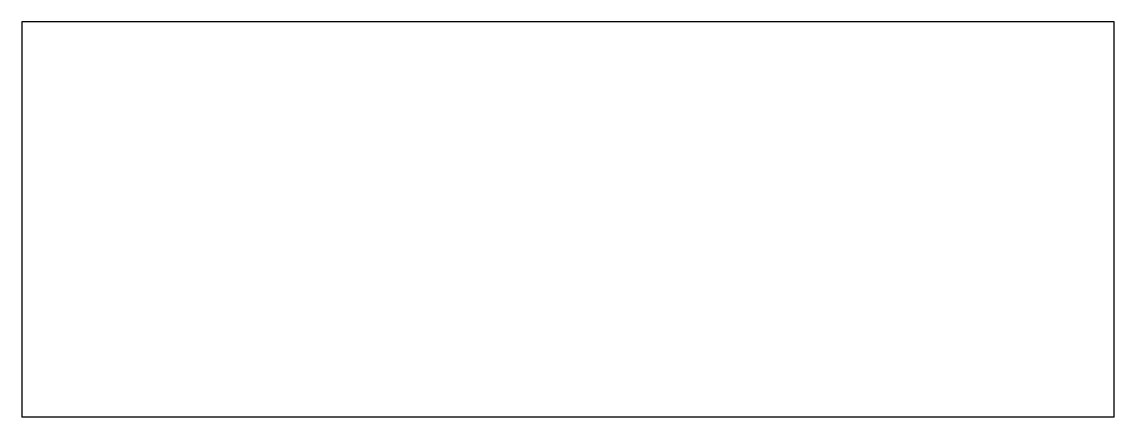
# Model space of a CAD drawing. Header units: millimetres. Extents: x 5793 to 5823, y 3568.9 to 3579.7.
import ezdxf

# ---------------------------------------------------------------- set-up
doc = ezdxf.new("R2010")
doc.units = ezdxf.units.MM

msp = doc.modelspace()

# ---------------------------------------------------------------- linework, layer by layer
at = {"linetype": 'Continuous'}
for p, q in [((5823.044, 3579.722), (5793.044, 3579.722)), ((5793.044, 3579.722), (5793.044, 3568.864)), ((5823.044, 3568.864), (5823.044, 3579.722)), ((5823.044, 3568.864), (5793.044, 3568.864))]:
    msp.add_line(p, q, dxfattribs=at)

doc.saveas('drawing.dxf')
